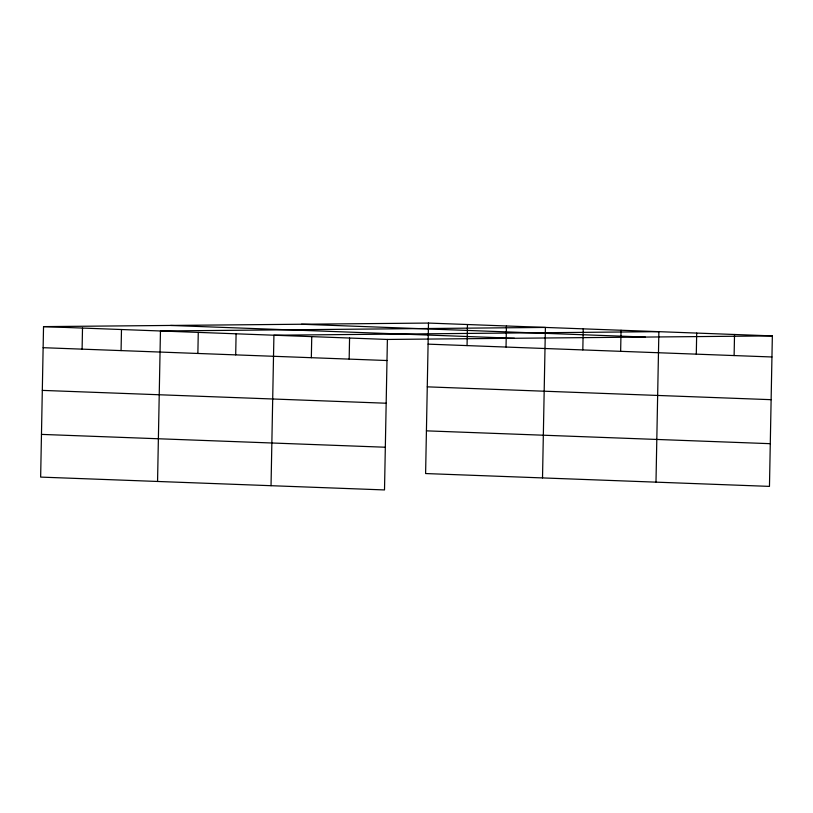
<?xml version="1.0" encoding="UTF-8"?>
<svg xmlns="http://www.w3.org/2000/svg" width="813" height="813" viewBox="0 0 813 813"><rect width="100%" height="100%" fill="white"/><g stroke="black" fill="none" stroke-linecap="round" stroke-linejoin="round"><path stroke-width="1.22" d="M428.492 323.066L43.536 326.613L40.65 477.099L384.508 489.934L387.395 339.448L772.35 335.901L769.464 486.387L425.606 473.552L428.492 323.066L772.35 335.901M82.103 349.143L82.509 328.066M121.076 350.596L121.483 329.519M157.559 481.459L160.456 330.982L545.401 327.436L542.515 477.912M197.874 353.472L198.27 332.395M235.699 354.875L236.095 333.797M271.034 485.696L273.92 335.21L658.876 331.663L655.989 482.15M311.338 357.7L311.745 336.623M349.163 359.112L349.57 338.035M467.058 345.596L467.465 324.519M506.032 347.049L506.438 325.972M582.819 349.915L583.226 328.848M620.644 351.328L621.051 330.251M696.294 354.153L696.7 333.076M734.119 355.566L734.525 334.489M301.46 324.235L645.319 337.07M170.578 325.444L514.436 338.279M43.536 326.613L387.395 339.448M428.085 344.143L771.944 356.978M43.13 347.69L386.988 360.525M427.272 386.846L771.12 399.681M42.317 390.392L386.175 403.228M426.419 430.849L770.277 443.685M41.473 434.396L385.332 447.231"/></g></svg>
